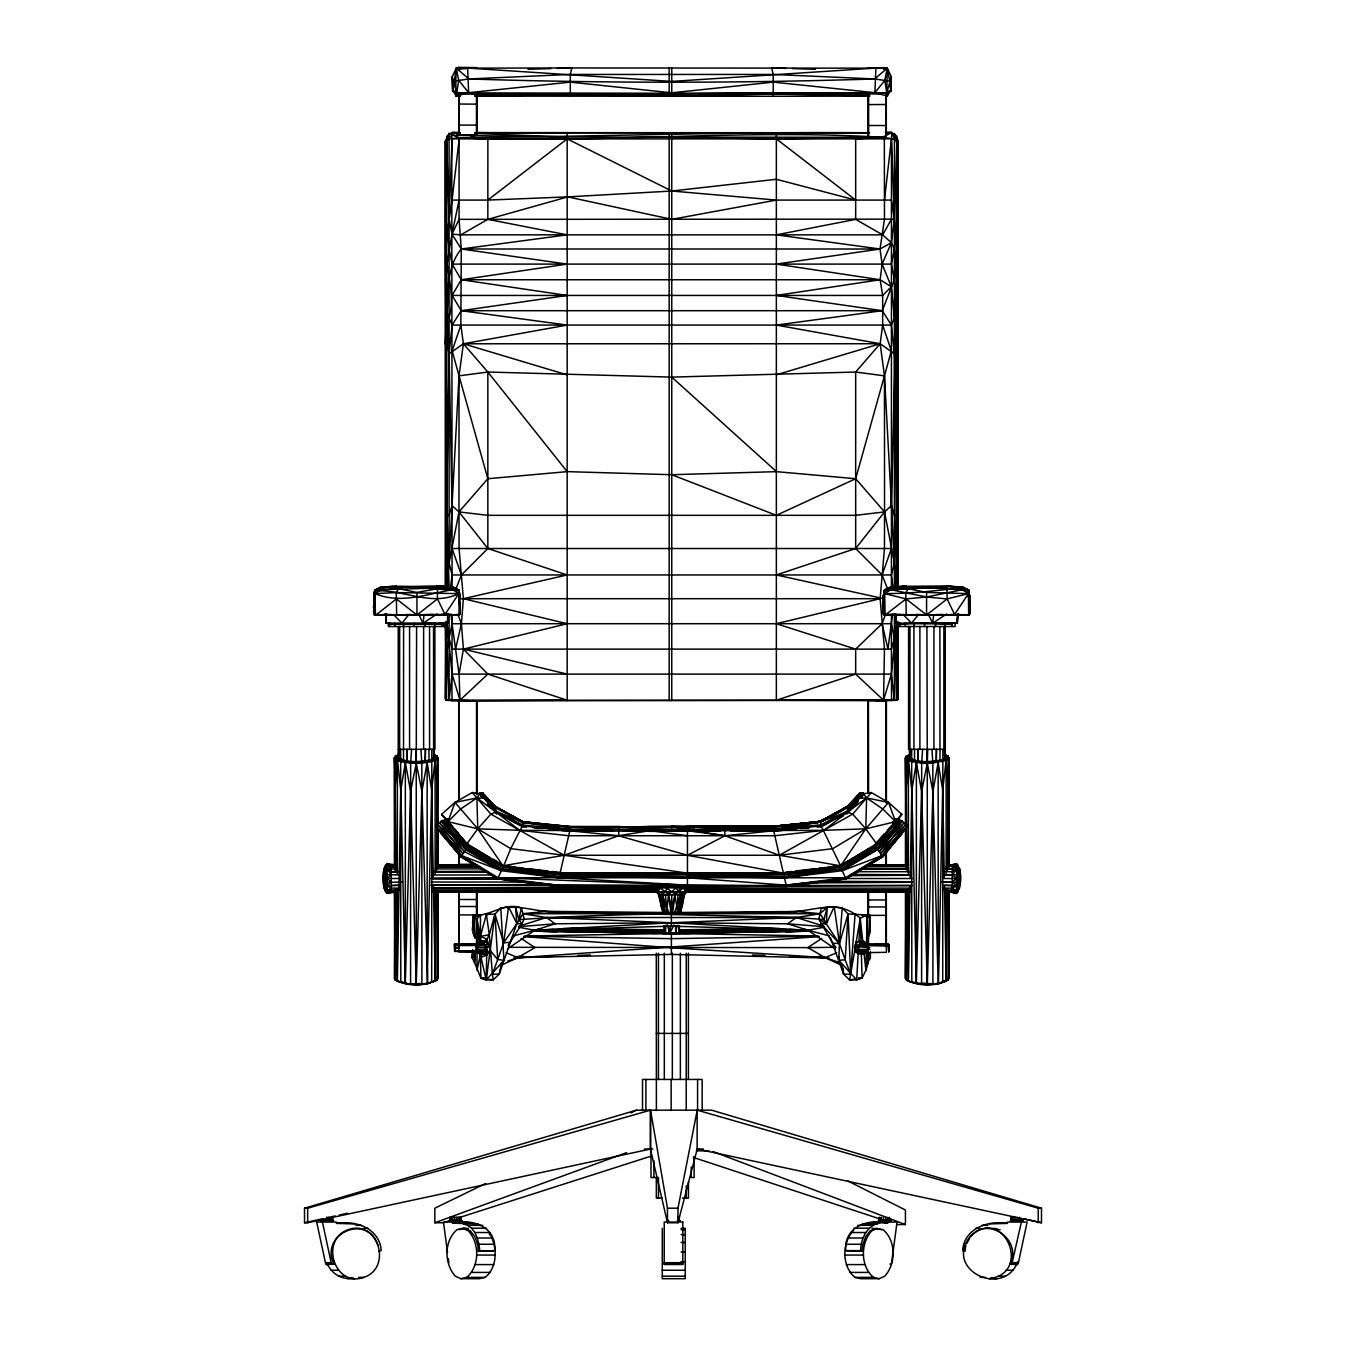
<?xml version="1.0" encoding="UTF-8"?>
<svg xmlns="http://www.w3.org/2000/svg" width="1346" height="1346" viewBox="0 0 1346 1346"><rect width="100%" height="100%" fill="white"/><g stroke="black" fill="none" stroke-linecap="round" stroke-linejoin="round"><path stroke-width="1.5" d="M438.073 892.213L437.366 979.821C424.781 986.366 407.687 986.82 395.135 979.821L394.412 892.213M394.412 866.992L394.462 757.731L397.39 754.921M437.753 890.8L438.123 978.357C426.648 987.308 407.888 985.575 395.135 979.821L395.152 889.874M395.152 871.047L395.371 758.959L394.462 757.731L398.248 756.923L398.87 749.335L398.87 758.067C410.665 764.511 424.663 760.473 437.13 758.959L438.022 757.731L435.111 754.921M397.339 888.73L397.306 981.184C409.504 985.407 423.569 985.121 435.667 980.965L437.366 976.893L438.123 978.357M397.339 874.025L397.39 760.557L395.371 758.959L398.248 756.923L398.248 626.513M400.788 982.361L400.654 749.335M398.887 755.072L395.371 756.065L398.87 758.067L395.371 758.959L400.654 759.245L397.39 760.557L400.822 789.917L405.314 983.253L407.973 984.313L410.58 983.825L410.648 762.913L411.59 749.335M420.911 749.335L421.836 762.913L421.904 983.825L410.58 983.825M433.294 878.198L431.662 789.917L427.136 762.627L425.252 760.961L425.252 749.335M431.83 749.335L431.696 982.361M458.835 593.586L459.104 590.12L460.181 613.759L458.969 615.072L446.973 614.55L458.969 615.072L460.181 613.826L459.104 590.12L453.013 587.613L437.366 585.964L437.467 598.92L444.971 614.449L459.036 615.072L459.104 590.12L453.013 586.991L437.366 585.964L380.884 586.991L374.794 590.12L373.818 595.992L373.717 613.759L374.911 615.072L459.036 615.072L455.772 614.533M897.126 656.983L898.034 622.357L898.051 699.062L897.092 700.273L451.97 700.576L446.418 700.273L445.476 699.062L445.476 622.357L446.182 644.414M460.315 132.598L449.076 133.506L445.459 141.195L445.476 587.293M459.911 132.615L451.936 132.598L451.785 135.29L446.569 140.573L449.11 219.162L451.987 234.154L460.82 234.843L487.841 219.348L487.875 138.89L459.07 137.729L449.076 133.506L445.459 141.195L445.576 587.075M449.11 588.135L447.057 515.636L445.459 262.016L445.459 141.195L446.569 140.573L447.057 587.529M447.057 135.879L447.007 140.034M449.076 133.506L449.11 562.948L446.468 586.57M897.849 698.658L897.546 621.566L897.092 700.273L451.97 700.576L449.11 699.903L449.11 615.324M452.088 586.839L451.785 135.29L567.103 137.056L882.454 137.292L894.451 139.092L898.051 141.195L898.034 587.293M445.661 698.658L445.963 621.532L445.661 698.658L446.418 700.273L459.979 700.24L459.07 674.11L455.571 649.125L461.409 623.72L463.377 598.701L459.07 548.512L458.969 511.917L459.02 375.837L463.394 343.785L460.854 325.076L461.274 248.993L459.07 219.348L459.07 137.729L449.059 139.092L445.459 141.195M474.65 950.545L474.633 962.861L480.943 978.222L486.243 979.938L493.242 979.838L499.198 974.134L516.864 923.625L522.938 913.715L521.39 907.911C504.212 901.753 490.213 916.912 473.287 915.078L472.496 930.338L473.287 915.078L481.666 914.876M474.65 938.246L474.667 917.736L473.287 915.078L480.943 914.893L479.984 916.424M897.647 587.933L898.051 141.195L896.47 135.879L891.792 132.581L882.454 137.292C741.377 128.795 600.266 143.753 459.07 137.729C595.672 136.602 732.14 131.672 868.793 132.783L474.987 132.699L567.171 132.699L567.171 700.593M518.782 927.259L534.816 930.288L671.402 926.149L671.402 912.554L539.174 911.292M809.165 930.927L671.402 932.896L671.402 954.415L829.186 958.066M671.755 912.975L671.755 894.905L678.401 891.742L910.249 891.658L685.451 891.876M671.755 831.441L671.704 826.427L570.334 827.319L522.887 822.507L496.085 811.453L487.959 803.798M671.755 700.593L671.755 132.699M671.755 67.939L671.755 96.323L773.227 94.035L878.063 93.614L886.745 93.009L890.867 91.309L891.321 76.722L887.25 68.175L571.831 67.956L456.277 68.175L452.206 76.722L452.643 91.309L456.765 93.009L465.447 93.614L886.745 93.009L889.571 90.704M675.642 925.594L675.625 933.653L676.769 925.358M679.898 912.874L680.655 894.905L681.9 892.533L685.131 891.742L686.881 889.168M475.357 132.699L776.356 132.699L776.356 700.593M896.47 587.529L896.47 263.564L894.417 248.808L891.372 242.717L882.64 234.86L855.669 219.348L855.669 138.89L882.454 137.292L884.322 138.874L891.456 138.739L891.792 132.581L885.5 132.598M875.893 944.202L888.31 943.849L888.764 951.74L888.31 943.849L859.371 943.866M897.95 587.075L894.417 353.729L891.422 325.076L894.417 317.942L891.389 286.782L882.101 264.102L880.015 249.01L884.457 219.348L884.457 200.083L891.456 138.739L891.422 586.839M891.422 615.374L891.422 674.11L894.417 699.903L894.417 615.324M894.417 588.135L894.451 133.506L898.051 141.195L897.109 418.976M897.647 588.404L897.143 320.836M949.115 892.213L948.392 979.821C935.907 986.786 918.662 986.534 906.161 979.821L905.437 892.213M905.454 866.992L905.454 829.17M905.471 824.98L905.488 757.731L908.415 754.921M906.178 891.136L906.161 979.821C918.914 986.012 935.621 986.012 948.392 979.821L948.358 891.136M906.195 868.961L905.488 757.731L909.273 756.923L909.896 755.644L909.963 626.513M908.365 888.73L908.331 981.184C920.311 985.272 934.259 985.407 946.221 981.184L947.214 889.504M908.365 874.025L908.415 760.557L905.488 757.731L906.043 825.165M909.273 749.335L909.896 758.067C921.69 764.511 935.689 760.473 948.156 758.959L949.048 757.731L946.137 754.921M911.814 982.361L911.679 749.335M914.54 749.335L914.54 760.17L911.982 761.466L908.415 760.557L906.211 787.393L906.396 756.065L909.913 755.072M921.606 983.825L921.673 762.913L922.616 749.335M931.937 749.335L932.862 762.913L932.929 983.825M944.32 878.198L942.688 789.917L938.162 762.627L936.278 760.961L936.278 749.335M942.856 749.335L942.722 982.361M944.64 749.335L944.64 758.067L948.156 756.065L944.64 755.644L944.673 749.335L944.64 755.644L948.156 758.959L948.324 787.393L946.137 760.557L948.156 758.959L944.64 758.067L942.856 759.245L946.137 760.557L946.171 874.025M969.709 595.992L968.447 593.62L962.34 589.699L962.642 586.991L968.716 590.12L969.86 613.591L968.598 615.072L883.565 614.499L883.296 597.355L884.423 590.12L890.497 586.991L890.8 589.699L884.692 593.62L883.43 595.992L883.565 614.499L885.079 615.072L968.649 615.072L969.86 613.591L968.716 590.12L962.642 587.613L946.995 585.964L902.56 586.334M475.34 950.377L474.633 962.861L472.429 958.268L472.446 950.293M476.955 937.068L477.022 970.298L480.64 953.675M477.056 943.714L477.09 919.167L480.455 914.674L480.404 942.15M474.818 96.138L773.21 96.273L773.21 74.451L771.695 67.956L786.3 68.394M885.735 132.615L891.792 132.581L894.451 139.092L896.941 140.573L894.417 219.162L891.372 242.717L882.101 264.102L880.133 279.749L882.656 295.447L882.656 325.076L880.149 343.735L884.473 375.837L884.541 511.901L884.457 548.512L880.133 598.701L884.457 649.125L883.531 700.24L885.634 700.61L897.092 700.273L898.034 622.357M395.135 979.821L396.649 979.602L394.378 978.357L394.731 890.8M394.849 867.127L394.462 757.731L395.068 780.36M570.3 96.273L570.3 74.451L571.831 67.956L557.227 68.394M870.105 931.55L869.583 915.078L862.231 914.859M895.948 615.088L895.914 623.148L900.659 623.921L957.225 623.148L957.999 613.625L957.225 623.148L957.275 619.177M906.161 976.893L905.404 978.357L905.774 890.8M905.875 865.781L906.026 828.244M906.043 824.072L906.497 780.529M905.404 978.357L905.757 892.314M905.875 867.127L906.026 829.355M447.781 615.189L447.73 623.114L432.1 623.989M451.97 700.576L452.088 615.374M888.764 951.74L888.797 945.515L859.488 944.303M898.034 344.458L894.417 279.648L896.47 263.564L896.941 140.573L898.051 141.195M892.92 586.806L891.422 574.961L894.417 562.948L896.47 515.636L898.051 262.016L896.941 140.573M386.352 615.156L386.285 623.148L391.03 623.921L442.329 623.955L447.73 623.114L448.369 613.641L447.612 623.013L386.285 623.148L385.528 613.625L386.285 623.148L389.768 623.619L386.117 622.962L386.117 615.038M446.233 286.244L446.569 140.573M445.476 699.062L445.863 622.979M663.948 925.611L663.898 933.687L664.268 929.649M436.188 889.504L435.179 981.184L437.366 979.821L437.332 891.136M436.39 870.744L438.022 757.731L434.236 756.923L431.83 759.245L435.111 760.557L437.13 758.959L434.236 756.923L434.236 749.335M947.416 870.744L949.048 757.731L945.279 756.923L945.262 626.513M446.199 204.609L446.182 239.706M448.083 586.789L445.863 548.848L449.11 353.746L447.057 312.642L445.863 241.035L452.088 200.083L459.188 138.874L884.322 138.874L884.457 200.083M446.418 700.273L447.057 623.198L452.088 674.11L449.11 699.903L446.418 700.273L445.476 622.357M671.755 137.376L776.356 138.874L855.669 200.083L776.356 179.287L671.755 191.031L567.827 196.886L487.841 219.348L567.171 234.86L461.274 248.993C443.389 270.933 449.833 300.747 445.863 326.859L445.677 586.553M500.746 908.012L503.959 960.253L486.243 979.938L486.983 939.188L489.305 934.747L494.975 914.102L500.746 908.012C521.205 904.192 541.445 913.816 562.14 911.915M897.059 586.57L894.417 562.948L891.489 505.558L897.647 241.018L891.422 200.083L776.356 200.083L671.755 191.031L567.171 138.874L487.841 200.083L452.088 200.083M897.849 586.553L897.647 326.859L896.47 344.038L894.417 353.729L880.149 343.735L776.356 325.076L882.253 310.707L894.417 279.648L891.422 264.102L894.417 248.808L896.47 227.71M458.061 134.011L456.9 135.206L458.835 133.843M472.816 952.547L472.429 958.268L472.597 950.04M472.917 933.586L473.287 915.078M910.081 886.61L908.331 981.184L907.322 889.504M910.233 878.198L911.848 789.917L908.415 760.557L911.679 759.245L906.396 758.959L909.273 756.923L906.396 756.065L909.896 755.644L909.879 749.335L909.896 758.067L906.396 758.959M460.181 613.793L458.835 593.62L452.727 589.699C426.951 589.985 399.661 581.96 374.794 590.12L373.717 613.759L374.911 615.072L386.857 614.634M687.453 873.15L564.193 855.265L519.623 830.314L495.934 812.092L479.984 793.719L472.244 792.542L454.982 802.418L441.639 814.313L447.966 821.666L477.746 828.833L510.74 848.653L564.193 855.265L779.317 855.265L823.887 830.314L847.576 812.092L863.526 793.719L871.266 792.542L888.528 802.418L901.87 814.313L895.544 821.666L865.781 828.833L823.887 830.314L569.678 831.306L570.351 826.629L522.77 821.716L495.16 806.523L480.135 793.299L482.524 792.962L495.16 806.49L521.154 821.514M446.199 322.905L445.476 344.458L445.863 326.859L447.057 344.038L449.11 353.746L452.02 505.574L449.11 562.948L452.088 574.961L450.59 586.806M451.465 826.023L447.966 821.666L460.669 809.013L476.905 797.942L479.984 793.719L481.515 796.967L480.135 793.299L482.474 793.046L495.16 806.506L522.82 821.733L570.267 826.696L618.857 826.494L618.874 830.617L618.571 835.748L564.193 855.265L502.916 865.798L468.93 846.298L445.644 819.26M947.988 864.923L952.278 865.394L952.278 891.641L945.885 892.112M397.474 891.675C394.513 888.579 385.006 897.126 387.48 890.631L391.232 888.124L391.299 864.923L395.488 864.923L387.042 863.594C381.002 871.249 381.641 885.55 387.042 893.441L395.488 892.112L391.299 892.112L391.232 888.124L385.36 885.096L383.98 881.142L387.042 874.648L387.042 863.594L391.164 865.36L395.371 865.36M396.094 870.744L395.186 787.393L397.39 760.557C409.588 764.192 422.896 764.192 435.111 760.557L437.299 787.393L438.022 757.731L438.056 824.98M483.988 943.866L454.612 943.866L454.679 951.336L479.815 951.538M679.444 925.594L679.242 933.636L678.317 925.358M866.336 951.874L865.899 970.281L862.113 978.121L856.662 979.905L849.562 979.854L843.606 974.151L830.465 937.758M866.521 943.681L867.194 915.044L848.064 913.934L842.243 908.028C821.75 904.226 801.392 913.816 780.68 911.915M948.324 787.393L949.048 757.731L949.098 866.992M526.437 827.167L522.298 826.932L522.904 821.683L495.16 806.49L482.524 792.979L480.185 793.231L482.524 792.962L480.135 793.316L483.197 798.077M486.091 944.707L454.612 943.866L454.679 951.336L484.005 951.016M665.732 925.341L665.513 933.602L664.487 925.577M403.598 623.299L403.514 760.154L400.957 761.466L407.232 760.961L410.648 762.913L416.251 761.584L421.836 762.913L425.252 760.961L425.588 749.335M896.285 142.154L896.47 135.879M945.195 980.46L938.465 983.842L942.688 789.917L946.137 760.557L932.862 762.913L927.276 761.584L921.673 762.913L918.275 760.961L911.982 761.466C919.772 762.862 929.11 765.319 936.278 760.961L936.614 749.335M666.455 912.908L668.508 894.905L668.053 892.533L665.126 891.742L433.193 891.675M863.863 951.538L865.899 970.281L868.153 962.912L868.17 945.666L886.408 945.969M868.961 935.874L869.583 915.078L861.877 914.893L862.836 916.441M870.004 922.38L870.172 916.845L861.877 914.893M373.818 595.992L373.936 614.499L375.45 615.072L444.971 614.449L458.835 593.62L396.178 592.577L375.063 593.62L373.818 595.992L374.794 590.12L375.45 615.072L391.148 614.449M897.092 292.301L898.051 262.016L896.47 261.763M449.11 219.162L452.071 138.739L459.188 138.874M927.714 749.335L927.276 761.584L926.923 626.513M950.697 614.415L968.598 615.072L969.827 613.692L969.911 598.162L968.716 590.12L968.447 593.62L954.6 614.449L947.096 598.92L946.995 585.964L962.642 587.142L968.716 590.255L969.894 604.775M459.945 69.386L456.277 68.175L455.789 80.575L456.126 96.104L460.282 96.121L456.126 96.104L453.434 91.175M897.092 245.679L897.109 187.902M894.417 699.903L896.47 623.198L891.422 674.11L891.557 700.576M447.057 623.198L445.863 647.746L447.057 648.402L449.11 699.903M570.334 827.319L522.82 821.733L495.143 806.49L496.506 814.078L495.934 812.092L476.905 797.942L454.982 802.418L447.966 821.666L468.93 846.298L503.354 866.588L560.054 873.352L783.473 873.352L840.173 866.588L874.597 846.298L897.883 819.26L892.432 822.305M952.228 866.74L952.278 865.394L956.468 863.594C962.474 871.333 961.902 885.517 956.468 893.441L952.194 892.112M896.47 263.564L897.647 241.018M447.057 515.636L449.11 515.417L452.02 505.574L459.02 375.837L452.172 350.768L460.854 325.076M472.429 958.268L472.883 950.158M473.657 935.975L474.667 917.736L480.455 914.674M476.047 937.893L477.09 919.167L474.667 917.736M858.21 953.17L856.662 979.905L838.878 960.321L838.844 956.703M858.933 940.837L860.245 918.208C851.429 910.115 839.214 905.757 827.235 907.355L819.966 913.715L796.411 917.518L671.402 922.767L534.816 930.288L513.65 935.823M959.917 869.264L959.53 888.293L958.167 889.925L952.278 891.641L945.986 891.641C950.528 889.184 955.223 895.763 958.167 891.675L958.167 865.36L956.468 864.098L948.089 865.394L956.468 865.596L959.917 869.264C961.717 895.191 954.65 872.511 956.468 863.594L952.194 864.923M445.863 549.118L446.216 543.262M834.217 906.699L821.363 907.944L818.772 919.116L832.686 943.193L839.399 943.546L826.326 923.962L834.217 906.699L839.399 943.546L845.17 959.765L838.878 960.321L839.399 943.546L848.064 913.934L845.17 959.765L850.638 974.268L849.562 979.854L854.946 979.097M373.717 613.759L374.911 595.605M897.126 335.003L897.647 327.078M883.599 609.721L883.346 613.759L884.423 590.12L890.497 587.613L906.144 585.964L908.399 588.74L926.57 592.442L968.447 593.62L969.86 613.591L968.598 615.072L958.604 614.634M461.055 93.379L457.068 93.311L458.818 95.398L456.9 95.802L457.068 93.311L468.946 93.379M872.023 1228.326L883.077 1229.655C896.217 1240.844 896.116 1263.759 884.759 1276.193L879.174 1278.7L860.599 1278.7L854.878 1277.371C841.738 1266.182 841.839 1243.267 853.196 1230.833M888.663 1222.05L887.418 1223.211C867.463 1218.197 843.976 1227.014 845.692 1250.619L862.18 1251.343L862.668 1245.302L865.579 1236.789L870.189 1230.833L875.792 1228.326L881.512 1229.655M879.174 1278.7L873.436 1277.371C860.296 1266.182 860.397 1243.267 871.754 1230.833L877.356 1228.326M842.243 908.028L839.399 943.546L820.808 923.743L826.326 923.962L827.235 907.355L823.92 919.655L826.326 923.962L818.772 919.116L796.411 917.518L545.332 911.511L522.938 913.715L524.048 919.116L521.945 923.844L508.132 945.296M895.443 586.789L897.647 549.118L897.059 539.393M945.986 891.658L956.468 892.936L956.468 874.648L959.53 871.367L956.468 864.098M677.055 912.908L678.048 894.905L675.473 892.533L671.755 891.708L658.396 891.742L656.646 889.168M522.298 826.932L522.399 825.889L495.934 812.092L490.853 814.128L477.746 828.833L466.978 843.74L468.93 846.298L476.434 849.427M470.848 136.855L476.669 135.155L476.854 133.473L474.953 133.843M459.945 96.104L456.126 96.104L468.644 92.689L570.3 82.123L671.755 92.824L773.21 82.123L874.883 92.689L887.401 96.104L886.745 93.009L891.321 76.722L890.867 91.309L889.723 81.214L874.715 78.96C739.476 83.284 604.034 83.284 468.795 78.96L456.277 68.175L452.643 91.309L452.206 76.722L456.765 93.009L773.227 94.035L868.708 95.768M375.046 593.586L373.666 597.355L374.811 590.978C402.589 588.774 431.191 607.096 458.835 593.62L460.265 597.574L459.087 590.978L453.013 587.613L381.17 589.699L375.063 593.62L373.448 607.231L375.45 615.072L387.362 614.432M424.04 615.055L423.081 623.215L442.329 623.955L391.03 623.921M883.43 595.992L884.423 590.978C912.184 587.361 940.972 587.159 968.716 590.978L969.911 598.162L968.716 590.978L962.642 587.613L946.76 586.654L890.497 587.613L884.423 590.978L883.296 597.355L884.423 590.12L883.077 607.231L885.079 615.072L896.974 614.432M933.653 615.055L932.711 623.215L895.914 623.148L895.14 613.625L895.914 623.148L899.397 623.619L895.746 622.962L895.729 615.105M892.566 614.062L887.956 649.125L882.101 623.703L885.685 614.096M480.101 953.523L486.243 979.938L494.975 914.102L486.377 914.338L480.387 936.362L480.926 942.032M862.18 1251.343L860.733 1250.619C860.531 1235.914 870.744 1219.863 887.418 1223.211M965.789 1245.302L965.015 1251.343L962.659 1250.619C963.854 1229.134 987.106 1220.351 1005.832 1223.211L1007.834 1222.05L1027.149 1222.05L1018.4 1262.683L1017.475 1264.517L1009.904 1264.012C1022.876 1240.541 987.863 1214.9 970.5 1236.789M459.07 200.083L451.987 234.154L461.274 248.993L567.171 264.102L461.274 279.749L452.088 295.447L461.257 310.707L567.171 325.076L463.394 343.785L449.11 353.746L452.088 325.076L449.11 317.942C456.159 292.25 444.298 267.046 445.863 241.035M512.658 936.53L510.184 942.335L503.673 942.772L508.586 906.699L515.602 907.372L518.883 919.638L521.945 923.844L516.864 923.625L503.673 942.772L492.384 974.268L493.242 979.838L489.153 979.299M447.057 263.564L451.987 234.154L459.07 219.348L894.417 219.162L891.456 138.739M672.579 912.622L675.473 892.533M375.063 593.62C400.519 604.455 427.069 593.956 452.727 589.699L453.013 586.991M670.88 925.392L669.719 933.619L667.33 924.584M678.081 912.538L680.655 894.905L674.329 912.975M456.277 68.175L458.683 80.356L456.765 93.009L453.955 90.704M680.588 912.874L683.919 894.905L686.998 891.742L683.6 892.263M460.938 1278.7L466.675 1277.371C479.815 1266.182 479.714 1243.267 468.358 1230.833L462.755 1228.326L457.034 1229.655C443.894 1240.844 443.995 1263.759 455.352 1276.193L460.938 1278.7L479.496 1278.7L485.233 1277.371C496.438 1268.268 497.263 1251.107 492.098 1238.505M385.36 889.925L391.164 891.675L387.042 892.936L383.98 888.293L383.745 868.574L387.042 865.596L395.505 866.723L391.299 866.74L391.164 865.36L387.042 864.098L385.36 867.11L383.98 881.142M479.916 951.521L454.948 951.286L454.612 943.866L454.679 951.336L461.19 950.882M458.7 945.531L477.056 945.531M678.939 912.908L682.658 894.905L681.9 892.533L671.755 891.708L668.053 892.533L665.462 894.905L666.623 907.423L669.198 912.975M373.734 596.766L374.794 590.255L380.884 587.142L392.948 586.334M458.7 914.927L477.056 914.927M883.346 596.766L884.423 590.255L885.819 589.548M868.069 915.364L886.408 915.364M458.7 906.514L477.056 906.514M868.069 906.952L886.408 906.952M459.07 674.11L463.411 649.125L461.409 623.72L457.825 614.096M458.7 899.498L477.056 899.498M868.069 899.936L886.408 899.936M458.936 948.139L454.763 947.82L454.612 943.866M682.035 907.423L684.357 894.905L685.602 892.533L688.277 891.742M894.417 562.948L884.541 511.901L855.669 478.722L776.474 471.655L671.755 474.717L567.188 471.638L487.841 478.722L458.969 511.917L449.11 562.948M667.481 1222.757L667.481 1208.203L650.539 1110.164L650.539 1149.03L307.662 1222.757L304.516 1222.757L304.516 1208.203L307.662 1208.203L650.455 1110.164L650.455 1149.03L667.481 1222.757L677.98 1222.757L677.98 1208.203L697.228 1110.164L1038.237 1208.203L1041.484 1208.203L1041.484 1222.757L697.127 1149.03L697.127 1110.164M453.787 81.214L468.795 78.96L570.3 74.451L773.21 74.451L874.715 78.96L887.25 68.175L886.745 93.009L884.827 80.356L887.25 68.175L883.582 69.386M447.057 648.402L452.088 623.703L450.944 614.062M680.336 912.47L683.919 894.905L680.655 907.423M501.604 962.693L499.198 974.134L492.384 974.268L489.305 934.747L486.377 914.338L489.877 913.816M521.39 907.911L518.883 919.638C611.555 913.076 704.631 913.867 797.488 911.511L803.646 911.292M1011.738 1264.517L1021.395 1222.05M895.376 818.839L902.157 821.127L907.742 825.922L882.976 856.561L845.995 878.938L786.451 886.391L557.345 885.163L557.059 886.391L497.515 878.938L460.534 856.561L441.505 833.982L435.784 825.922L441.37 821.127L448.134 818.839M478.873 952.43L480.808 954.163L484.863 953.927L488.245 951.858L484.022 950.848L477.292 952.968L480.808 954.163L484.022 950.848L487.488 942.133L480.286 940.871L477.342 943.193L483.904 942.839L480.286 940.871L487.488 942.133L477.342 943.193M868.069 68.074L886.408 68.074M892.062 826.023L895.544 821.666L882.841 809.013L866.622 797.942L863.526 793.719L861.995 796.95L863.341 793.248L860.515 792.777L848.115 806.372L846.987 814.027L858.243 801.223L851.984 808.34M677.98 1222.757L697.228 1149.03L703.335 1149.03M455.571 649.125L452.088 623.703L891.422 623.703L894.417 638.273L891.422 649.125L452.088 649.125L449.11 638.29M855.047 950.192L854.559 946.877L856.022 942.133L863.223 940.871L866.168 943.193L861.255 942.923M437.366 585.964L453.013 587.142M946.995 585.964L950.579 586.334M663.628 912.874L660.852 894.905L661.626 892.533L665.462 894.905M397.474 868.893L387.48 869.196L383.98 875.893L387.042 882.387L385.36 885.096L387.48 890.631L399.728 890.295L391.333 890.295M959.53 881.142L956.047 890.631L943.815 890.261L952.228 890.295M887.838 589.565L882.118 574.961L891.422 548.512L452.088 548.512L461.409 574.961L455.671 589.565M894.417 317.942L896.47 312.642M664.201 886.476L671.755 891.708L676.045 887.872L678.401 891.742L680.05 887.872L677.139 886.021M943.95 888.141L952.345 888.141L958.167 885.096L956.468 882.387L959.53 875.893L956.047 869.196L945.986 868.877L952.278 868.91L956.468 865.596L945.885 866.74M1021.227 1219.678L1021.799 1220.721M862.702 954.163L855.282 951.858L860.969 942.486L863.223 940.871L856.022 942.133L859.505 950.848L862.702 954.163L866.235 952.968L859.505 950.848L855.282 951.858L858.664 953.927L862.702 954.163L864.637 952.43M497.515 878.938L503.808 865.815M865.562 965.873L870.324 958.201L870.307 951.992L870.324 958.201M775.111 872.847L783.473 873.352L840.594 865.798L874.597 846.298L876.347 842.512M460.164 1219.678L460.786 1220.721M673.942 925.005L669.719 933.619L668.491 925.577M889.723 1219.678L890.379 1220.721M394.378 978.357L395.135 976.893M477.022 951.891L458.734 951.891L458.919 891.018M326.54 1220.721L326.607 1217.322L330.796 1217.322L331.301 1220.721M887.401 96.104L890.985 89.543L890.295 85.673M840.173 866.588L865.781 828.833L888.528 802.418L866.622 797.942L859.539 798.313M456.9 95.802L458.835 93.53L457.068 93.311M966.731 1243.603L969.557 1238.505M989.36 1278.7C1033.56 1272.693 1002.568 1203.963 969.911 1236.789C943.883 1270.439 1004.116 1298.352 1017.66 1261.724M458.7 864.351L474.6 864.199M956.468 892.936L958.167 889.925M891.422 219.348L882.64 234.86L460.82 234.843M1022.321 1219.678L1021.833 1220.519L1023.044 1220.721M890.497 1219.678L889.992 1220.519L891.271 1220.721L878.366 1220.721L879.628 1220.519L879.123 1219.678L890.497 1219.678L889.925 1220.519L891.17 1220.721M461.19 1219.678L460.702 1220.519L461.964 1220.721L449.059 1220.721L450.321 1220.519L449.816 1217.322L461.19 1217.322L461.19 1219.678L449.816 1219.678L450.405 1220.519L449.16 1220.721M332.799 1219.678L332.294 1220.519L333.572 1220.721L320.55 1220.721L321.829 1220.519L321.324 1219.678L332.799 1219.678L332.799 1217.322L331.436 1217.322M662.939 912.874L657.908 892.533L660.045 887.872L665.126 891.742L667.465 887.872M677.694 1217.322L679.394 1217.322L678.872 1220.519L680.167 1220.721L677.341 1220.519L678.249 1220.721M475.727 67.771L457.068 69.285L458.448 67.35L477.056 67.637M447.057 227.76L449.11 248.808L452.088 264.102L461.274 279.749L567.171 295.447L461.257 310.707L452.088 325.076L891.422 325.076L882.253 310.707L776.356 295.447L880.133 279.749L891.389 286.782L882.656 295.447L452.088 295.447M860.279 798.027L863.341 793.248L860.296 792.693L847.66 806.119L820.151 822.154L827.403 818.2M958.167 867.11L952.295 875.001L943.883 875.051M902.157 821.127L877.743 849.461L841.553 869.331L783.692 874.362L687.47 876.33L784.482 877.794L841.553 869.331L875.253 847.088L902.157 821.127L879.241 851.496L882.236 855.551L845.86 878.652L786.451 886.391L557.059 886.391L497.65 878.652L460.534 856.561L435.784 825.922L462.772 853.515L439.503 822.726L465.766 849.461L501.284 870.711L559.027 877.794L687.453 885.163L786.384 886.089L845.86 878.652L882.976 856.561L907.742 825.922L880.738 853.515L904.024 822.726L877.743 849.461L842.226 870.711L784.482 877.794L498.054 877.76L461.291 855.551L441.505 833.982M484.695 942.587L486.983 939.188L480.387 936.362L477.09 919.167L479.226 943.428M946.76 586.654L908.399 588.74L905.808 592.577L906.228 614.449M860.346 798.212L863.526 793.719M457.068 69.285L458.448 67.35M473.321 847.98L469.737 845.877L460.534 856.561L442.161 833.342L447.461 828.211L452.576 825.956M889.723 827.571L875.253 847.088L840.627 867.531L783.692 874.362L559.818 874.362L501.957 869.331L465.766 849.461L441.37 821.127L468.257 847.088L501.957 869.331L559.027 877.794L569.88 830.549L604.539 831.155M867.076 849.427L874.597 846.298L901.87 814.313L896.974 820.168M890.934 825.956L896.049 828.211L901.366 833.342L882.976 856.561L877.743 849.461L894.821 827.386L898.741 819.815L900.827 820.387L876.751 848.35L841.553 869.331L784.146 876.33L559.364 876.33L501.957 869.331L466.759 848.35L442.683 820.387M475.71 134.937L476.669 135.155L456.9 135.206L475.71 134.937L476.854 133.473M882.656 325.076L891.338 350.768L884.473 375.837L891.489 505.558L884.541 511.901L855.669 548.512L776.356 574.961L883.885 598.701M589.447 872.881L687.453 874.362L559.364 876.33L687.453 877.794L786.182 885.163L845.456 877.76L882.236 855.551L905.875 824.324L879.241 851.496M408.461 615.055L401.932 623.181L393.469 614.432M918.09 615.055L911.562 623.181L900.659 623.921M884.827 80.356L874.883 92.689L875.893 68.074L671.755 81.416L467.617 68.074L468.644 92.689L458.683 80.356M857.907 946.204L860.969 942.486L866.168 943.193M485.048 978.761L480.943 978.222L480.455 957.578L486.73 955.172L490.415 950.798L486.983 939.188L484.038 941.561M484.375 795.621L482.524 792.979L480.185 793.231L496.085 811.453L520.549 825.906M874.597 846.298L895.544 821.666L888.528 802.418M477.022 125.094L458.734 125.094M886.391 125.531L868.069 125.498M884.339 833.611L873.773 845.877L877.743 849.461M893.222 823.298L896.655 819.31M831.592 866.572L839.702 865.815L842.226 870.711L882.236 855.551L907.742 825.922M567.188 471.638L487.841 372.034L463.394 343.785L880.149 343.735L855.669 372.034L855.669 548.512L882.118 574.961M871.266 792.542L852.657 814.128L823.887 830.314L774.842 835.731L568.685 835.731L519.623 830.314L477.746 828.833L454.982 802.418M730.794 831.121C775.7 828.749 830.297 832.215 860.969 792.929L863.291 793.231L847.324 811.268L822.944 825.855L847.576 812.092L866.622 797.942L865.781 828.833L876.549 843.74L840.594 865.798L783.422 873.15L560.087 873.15L502.916 865.798L466.978 843.74L441.639 814.313L446.552 820.168M482.474 793.046L495.412 807.768L522.887 822.473L570.368 826.612L724.451 827.033L773.025 826.427L820.337 821.481L847.66 806.119L860.515 792.777L863.19 793.181L860.733 792.861L848.266 806.473L820.135 821.346L772.823 826.36L779.065 826.41M882.236 855.551L902.022 833.982M820.135 821.346L848.115 806.372L863.341 793.248L860.969 792.929L848.333 806.506L860.918 792.945L863.19 793.181M847.896 806.237L860.515 792.777M532.663 827.504L569.981 829.557L649.697 826.444L773.025 826.427L818.536 821.868L773.109 826.68L820.606 821.666L846.6 807.449L820.589 821.75L848.232 806.321L860.733 792.861M772.941 826.478L820.337 821.481L848.232 806.321L860.986 792.962L863.341 793.231L860.918 792.945L848.317 806.439L820.589 821.75M461.409 574.961L487.841 548.512L487.841 372.034L671.755 377.116L855.669 372.034L884.473 375.837L855.669 478.722L776.356 515.333L671.755 474.717M468.391 700.458L457.892 700.61L567.171 700.24L487.841 674.11L459.979 700.24L452.088 674.11L891.422 674.11L883.531 700.24L855.669 674.11L855.669 649.125L882.101 623.703M872.376 1223.211L873.621 1222.05L897.042 1222.05L891.624 1262.683L891.069 1264.517L889.942 1264.012M454.494 1220.721L454.612 1217.322M858.243 801.223L847.324 811.268L820.858 824.812L773.496 829.388L569.981 829.557L522.568 825.014L496.085 811.453L486.276 798.144L484.089 797.875M407.232 749.335L407.232 760.961L405.348 762.627L400.822 789.917L397.306 981.184L396.296 889.504M918.275 749.335L918.275 760.961L916.39 762.627L911.848 789.917L916.34 983.253L938.465 983.842M482.558 952.043L484.022 950.848M682.658 894.905L685.602 892.533L683.465 887.872L679.579 886.492M892.499 824.728L898.741 819.815L875.253 847.088L839.702 865.815L833.477 866.757M406.946 614.415L416.94 615.004L437.467 598.92M916.576 614.415L926.57 615.004L947.096 598.92L968.447 593.62L968.649 615.072L958.184 614.516M962.642 587.613C936.665 590.709 910.939 593.62 884.692 593.62L885.079 615.072L906.043 598.92L926.57 597.001L962.34 589.699M678.401 891.742L683.465 887.872M387.042 864.098L385.36 865.36L385.36 891.675L387.042 892.936M824.055 926.25L796.411 917.518L787.646 923.793L671.402 922.767L555.158 923.793L518.799 926.721M507.425 948.93L534.816 930.288L555.158 923.793L546.409 917.518L522.938 913.715L819.966 913.715L823.92 919.655L818.772 919.116M437.046 613.961L423.081 623.215L418.589 614.163M946.675 613.961L932.711 623.215L928.218 614.163M821.699 938.465L807.852 947.618L508.721 947.315M956.047 869.196L952.228 871.72L945.918 871.72M883.296 1220.721L883.464 1217.322M570.368 826.612L693.728 827.134L724.636 829.473L724.956 835.748L687.47 855.265L618.571 835.748L522.399 825.889L510.74 848.653L503.354 866.588M678.048 894.905L681.9 892.533M363.908 1277.371C392.83 1267.562 377.839 1219.089 348.294 1229.655C319.355 1239.464 334.346 1287.937 363.908 1277.371L358.591 1277.371M882.791 856.308L845.86 878.652L786.182 885.163M871.972 846.937L839.702 865.815L831.643 866.757M500.83 965.452L517.705 957.595L534.951 947.618L521.121 938.465M897.092 700.273L896.47 648.402L897.647 647.746L897.647 622.979M891.372 242.717L880.015 249.01L776.356 264.102L880.133 279.749L461.274 279.749M374.794 590.978L380.884 587.613L396.515 585.964L398.786 588.74L416.94 592.442L437.366 588.757M885.937 590.137L890.497 587.613L908.399 588.74M848.333 806.506L820.337 821.481L773.025 826.427L671.688 826.41L687.453 829.54L673.723 831.205M948.779 890.8L949.149 978.357L946.861 979.602L948.392 979.821M848.115 806.372L820.337 821.481L821.195 826.881L817.056 827.1M831.037 816.231L834.655 814.246M838.289 812.277L841.923 810.292M884.423 590.255L890.497 587.142L906.144 585.964M458.986 1229.655L464.723 1228.326L470.326 1230.833L474.919 1236.789L477.847 1245.302L478.318 1251.343L494.806 1250.619C496.523 1227.014 473.035 1218.197 453.097 1223.211L451.852 1222.05M494.806 1250.619L478.318 1251.343M839.618 817.712L843.303 815.878M485.704 1183.471L434.825 1208.203L434.825 1222.757L443.12 1222.757L451.129 1220.199M630.786 1112.906L636.439 1110.164L711.613 1110.164L1041.484 1208.203M1014.817 1220.721L1015.069 1217.322L1011.098 1217.322L1011.603 1220.519L1010.324 1220.721L1023.347 1220.721L1022.068 1220.519L1022.573 1219.678L1011.098 1219.678M419.548 983.219L416.251 984.683L416.251 749.335M507.509 908.163L511.043 906.632M789.799 956.333L825.098 957.595L836.707 952.766M434.825 1222.757L626.647 1152.613M476.871 93.429L470.982 93.53M618.874 826.494L667.767 831.105M507.98 960.926L523.695 956.232M855.669 674.11L776.356 700.24L885.634 700.61L875.119 700.458M324.1 1220.721L324.453 1219.678M459.121 1217.625L651.296 1156.079M518.765 926.25L546.409 917.518L796.411 917.518M480.808 954.163L488.245 951.858L482.558 942.486L485.603 946.204M378.815 1251.343L381.17 1250.619C379.976 1229.134 356.724 1220.351 337.997 1223.211L335.995 1222.05L316.68 1222.05L325.429 1262.683L326.355 1264.517L333.926 1264.012C319.17 1234.131 367.172 1212.393 378.041 1245.302M690.599 830.482L693.712 829.54L720.564 831.121M776.356 374.811L880.149 343.735M434.236 756.923L437.13 756.065L437.299 787.393M538.484 929.194L534.816 930.288L553.442 929.379M304.516 1208.203L636.439 1110.164M452.105 1220.721L452.508 1217.322M326.355 1264.517L333.926 1264.012M885.348 700.61L867.783 700.559M687.47 828.867L693.661 826.343C744.86 825.687 799.743 834.268 847.324 811.268L860.969 792.929L863.341 793.248M880.974 1220.721L881.428 1217.322M487.841 674.11L463.411 649.125L567.171 623.703L463.377 598.701L459.625 598.701M472.968 916.761L480.943 914.893M1012.596 1220.721L1013.101 1217.322M304.516 1222.757L322.956 1218.668M331.15 1216.851L335.238 1215.926M339.343 1215.017L347.537 1213.2M885.079 615.072L900.777 614.449M783.473 873.352L791.398 871.653M855.669 219.348L776.356 234.86L880.015 249.01L461.274 248.993M322.098 1220.721L322.687 1219.678M824.021 927.259L808.004 930.288L671.402 926.149M776.356 200.083L671.755 219.348L567.827 196.886L487.841 200.083M450.22 1220.721L451.263 1220.519L450.843 1217.322M957.275 614.987L957.393 622.962L941.729 623.989M480.387 936.362L489.305 934.747M879.241 1220.721L880.334 1220.519L879.897 1217.322M321.24 1220.721L322.384 1220.519L321.93 1219.678M1011.014 1220.721L1012.158 1220.519L1011.704 1217.322M618.571 835.748L649.815 830.65L691.625 831.239M887.67 700.29L893.778 699.314M668.777 1220.519L667.094 1220.721L668.373 1220.519M399.695 885.264L387.042 885.971L387.48 890.631M814.044 823.096L818.116 822.473M320.853 1220.721L322.064 1220.519L321.576 1219.678M1010.627 1220.721L1011.856 1220.519M829.338 867.396L783.692 874.362L708.383 872.864M878.467 1220.721L879.712 1220.519L879.123 1217.322M515.451 956.855L519.506 956.249M327.263 1263.423C331.082 1273.451 342.422 1280.601 353.106 1277.909M480.135 793.316L482.524 792.979M858.529 978.609L862.113 978.121L861.339 953.321M484.812 947.433L488.951 946.877M487.841 372.034L459.02 375.837L487.841 478.722M443.894 623.619L447.73 623.114L443.793 623.131M679.612 831.155L693.695 830.65L724.956 835.748L779.317 855.265L832.787 848.653L865.781 828.833L852.657 814.128L847.576 812.092L821.127 825.889L724.956 835.748L687.47 830.65M884.541 511.901L855.669 515.333L487.841 515.333L458.969 511.917L452.02 505.574M395.371 756.065L398.87 755.644L398.837 749.335M785.273 872.208L791.33 871.501M795.351 871.03L813.506 868.893M819.546 868.187L825.586 867.463M513.634 958.066L818.923 936.631M386.908 614.55L374.911 615.072L387.244 614.483M460.719 856.308L497.65 878.652L557.126 886.089L687.453 886.391L687.47 826.36L773.109 826.68L818.57 821.969L773.025 826.595L773.815 831.273L736.935 831.172M785.223 825.771L793.433 824.93M797.555 824.492L803.713 823.853M811.924 823.012L818.099 822.372L809.855 823.062M859.337 797.741L857.116 797.976L847.946 807.465L820.488 822.17L773.092 826.595M374.911 615.072L379.589 614.651M775.885 831.071L782.06 830.499M790.304 829.742L796.479 829.17M804.723 828.413L808.845 828.026M376.745 614.886L373.818 614.079L373.599 610.949M886.375 614.886L884.103 614.819M480.943 978.222L484.257 977.919M772.823 826.36L805.749 823.432M675.675 831.088L693.712 829.54L693.728 827.134L687.47 826.612L773.496 829.388L808.761 827.538M387.042 882.387L401.663 882.034M956.468 874.648L943.883 875.001L952.295 875.001L956.468 878.517L952.278 882.034L941.779 882.101L956.468 882.387M796.378 828.8L773.63 830.549L786.451 886.391M800.517 828.48L808.795 827.84M462.873 93.547L675.894 96.071M382.836 587.495L394.563 586.772M475.962 95.616L488.548 94.893M622.946 831.172L649.798 829.59L649.815 831.441L663.78 831.155M391.164 865.36L387.042 865.596L391.164 868.893M563.789 928.875L580.345 928.05M785.929 932.088L808.828 931.011M896.537 614.55L883.565 614.499M1007.498 1223.396L989.579 1223.918M380.884 586.991L398.786 588.74L396.178 592.577L396.431 598.92L416.94 615.004L433.042 614.415M884.692 593.62L906.043 598.92L926.57 615.004L942.671 614.415M506.113 952.766L517.705 957.595L553.021 956.333M577.939 955.441L590.406 954.987M886.307 104.483L868.591 104.601M863.678 951.185L867.867 951.05M528.019 69.285L550.968 68.596M629.154 831.155L649.815 830.65L687.453 835.748M723.946 913.278L749.15 912.672M517.705 957.595L671.402 954.415M474.818 95.768L773.21 92.824L878.063 93.614M809.165 930.995L525.966 936.025M855.282 949.569L869.869 949.3M811.083 931.112L671.402 933.451L531.72 931.112M818.923 936.261L671.402 938.65L523.897 936.261M886.19 132.665L891.792 132.581L885.517 132.631M776.356 138.874L882.454 137.292M855.316 946.036L867.867 945.834M884.608 945.582L888.797 945.515M679.747 929.8L779.738 928.488M459.323 945.43L455.2 945.498L459.323 945.733M475.878 945.195L486.209 945.06M679.73 931.701L808.828 930.204M836.102 947.281L807.852 947.618L825.098 957.595L841.99 965.452M957.393 622.962L932.711 623.215L951.942 623.955L911.562 623.181L903.065 614.365M693.678 827.1L671.654 826.427M687.47 826.41L693.712 826.36L671.738 827.201L693.712 829.54L693.695 831.424L714.373 831.138M671.402 912.554L797.488 911.511L819.966 913.715M399.728 878.467L385.36 878.517M431.242 878.265L496.371 877.861M849.343 875.64L910.266 875.27M776.356 132.699L869.6 132.716M399.728 871.771L391.333 871.72L399.728 871.72L391.333 871.72L385.36 867.11M433.345 871.518L485.872 871.249M859.842 869.365L908.163 869.129M945.986 868.944L952.278 868.91M431.208 885.079L546.779 884.406M807.314 882.892L912.369 882.269M391.232 888.124L399.627 888.158M433.244 887.923L660.146 886.778M681.16 886.678L748.393 886.341M786.215 886.139L912.268 885.517L431.208 885.315M952.194 885.315L943.782 885.348L956.468 885.971L952.278 882.034L941.779 881.967M459.222 104.029L476.534 104.147M855.484 132.783L867.833 132.749M421.904 983.825L427.776 983.791L421.887 791.381L416.251 763.367L410.597 791.381L405.314 983.253L405.348 762.627L410.597 791.381L416.251 984.01L421.887 791.381L427.136 762.627L427.187 983.253L431.662 789.917L435.111 760.557L435.145 874.025M773.21 96.273L869.701 96.104M452.088 264.102L891.422 264.102M479.546 866.521L437.517 866.622L479.529 866.74M866.134 865.596L906.06 865.495L866.134 865.31M651.986 933.451L688.765 933.451M662.434 933.451L691.524 933.451M461.257 310.707L882.253 310.707M452.088 574.961L891.422 574.961M396.75 586.654L453.013 587.613M398.248 749.335L434.943 749.318L434.859 623.299M945.262 749.335L908.567 749.335L908.567 626.513M724.451 827.033L772.89 827.05M868.591 864.637L886.408 864.788M868.153 864.923L905.976 864.923M437.4 865.36L477.325 865.36M866.117 865.377L906.043 865.377M948.089 865.394L952.278 865.394M391.299 866.74L395.488 866.74M863.964 866.74L905.976 866.74M435.296 868.893L483.635 868.893M859.808 868.893L908.146 868.91L861.945 868.557M433.345 871.72L487.959 871.72M855.585 871.72L910.199 871.72M560.087 873.15L783.422 873.15L687.47 855.265M399.577 874.984L387.042 874.648L385.36 871.939M433.193 874.984L492.047 875.001M851.412 875.001L910.249 875.001M784.482 877.794L845.456 877.76M431.242 878.517L504.767 878.517M840.88 878.517L912.302 878.517M943.815 878.517L958.167 878.517M431.09 882.034L525.663 882.034M819.882 882.034L912.352 882.034M391.299 885.315L399.695 885.315M557.126 886.089L786.384 886.089M657.185 887.872L686.325 887.872M433.261 888.124L660.23 888.141M683.347 888.141L910.317 888.141M433.345 890.295L658.127 890.295M685.434 890.295L910.199 890.295M658.127 891.893L435.414 892.078L658.093 892.112M685.4 892.112L908.079 892.112M660.852 894.905L655.233 891.742L685.602 892.533M659.17 894.905L684.357 894.905M533.975 929.935L546.476 929.935M563.133 929.918L665.109 929.901M679.797 929.901L779.687 929.918M796.344 929.935L808.828 929.935M454.763 947.82L458.936 947.82M475.676 947.82L486.125 947.82M656.293 1033.408L688.395 1033.408M644.448 1149.03L652.827 1149.03M696.37 1150.813L708.955 1150.813M657.824 1177.514L650.993 1177.514L650.993 1148.088M662.4 1198.125L656.326 1198.125L656.326 1177.514M682.372 1198.125L688.445 1198.125L688.445 1181.637M667.481 1208.203L677.98 1208.203M677.694 1219.678L679.394 1219.678M354.25 1223.918L336.332 1223.396M453.097 1223.211L478.183 1223.918M862.332 1223.918L877.373 1223.918M896.941 1224.557L905.421 1224.557L905.421 1210.004L847.475 1180.778M355.933 1225.348L361.687 1225.348M463.142 1223.918L467.735 1225.348L482.76 1225.348M857.739 1225.348L872.78 1225.348M982.143 1225.348L987.897 1225.348M364.093 1228.208L367.929 1228.208M467.735 1225.348L471.588 1228.208L486.629 1228.208M853.886 1228.208L868.927 1228.208M975.9 1228.208L979.737 1228.208M462.755 1228.326L468.475 1228.326M681.059 1228.326L685.232 1228.326L685.232 1278.7L662.282 1278.7L662.282 1228.326M681.059 1229.655L685.232 1229.655M995.687 1229.655L1000.112 1229.655M471.588 1228.208L474.886 1232.532L489.91 1232.532M850.605 1232.532L865.629 1232.532M681.059 1234.619L685.232 1234.619M474.886 1232.532L477.308 1238L492.35 1238M848.165 1238L863.19 1238M681.059 1242.442L685.232 1242.442M477.308 1238L478.957 1244.259L493.999 1244.259M846.516 1244.259L861.541 1244.259M845.692 1250.619L860.733 1250.619M681.059 1251.965L685.232 1251.965M476.652 1255.061L495.21 1255.061M844.901 1255.061L863.459 1255.061M681.059 1261.724L685.232 1261.724M325.429 1262.683L331.183 1262.683L332.092 1264.517M664.217 1262.683L682.809 1262.683M1012.646 1262.683L1018.4 1262.683M664.217 1264.012L682.809 1264.012M1009.904 1264.012L1017.475 1264.517M475.188 1264.584L493.746 1264.584M846.365 1264.584L864.923 1264.584M331.032 1270.237L338.115 1270.237M662.282 1270.237L685.232 1270.237M1005.866 1270.237L1012.949 1270.237M471.672 1272.424L490.23 1272.424M849.864 1272.424L868.439 1272.424M338.485 1276.193L345.569 1276.193M662.282 1276.193L685.232 1276.193M998.412 1276.193L1005.496 1276.193M466.675 1277.371L485.233 1277.371M854.878 1277.371L873.436 1277.371M980.073 1277.371L985.39 1277.371M347.537 1278.7L354.621 1278.7M475.828 132.665L487.79 132.699M476.669 135.155L458.027 135.004M437.517 866.908L479.546 867.076M433.244 888.293L658.076 889.168M685.383 889.269L910.199 890.127M433.345 890.396L658.144 890.934M685.467 891.002L910.266 891.54M863.661 951.689L867.85 951.689M460.315 132.918L451.936 132.598L460.315 132.631M773.109 826.68L724.535 826.343L724.636 829.473M433.345 871.972L487.975 872.292M851.446 874.412L910.266 874.749M431.242 878.77L504.784 879.224M819.933 881.209L912.369 881.781M859.488 951.471L867.85 951.555M463.68 700.593L476.854 701.165L472.9 700.458M533.975 930.204L665.16 931.718M895.746 622.962L899.7 623.013M386.117 622.962L390.071 623.013M563.082 928.488L665.16 929.834M533.655 930.927L671.402 932.896M451.936 132.598L458.784 132.699M533.655 930.995L816.837 936.025M841.603 964.611L843.606 974.151L850.638 974.268L860.245 918.208L867.194 915.044L869.583 915.078L869.903 933.552M593.653 912.672L618.874 913.278M448.403 614.483L459.036 615.072L441.067 614.415M792.558 68.596L815.491 69.285M863.005 914.91L867.194 915.044L867.783 944.185M752.414 954.987L764.865 955.441M474.97 133.49L567.103 137.056M612.699 831.172L569.981 829.557L522.887 822.473L495.16 806.49L495.412 807.735M687.453 885.163L498.054 877.76L557.345 885.163L497.65 878.652L461.291 855.551L435.784 825.922M546.409 917.518L671.402 922.767L808.004 930.288L829.17 935.823M618.908 827.252L671.755 829.573M677.122 872.881L687.453 873.352M533.975 931.011L556.891 932.088M762.475 928.05L779.031 928.875M789.379 929.379L808.004 930.288L835.378 948.93M855.299 950.007L867.85 950.663M483.971 798.313L476.905 797.942L477.746 828.833L502.916 865.798L560.054 873.352L552.112 871.653M855.013 94.893L869.701 95.734M439.133 586.772L451.028 587.495M475.878 946.726L486.209 947.332M669.164 96.172L671.755 96.323M858.647 977.903L862.113 978.121M838.726 962.255L825.098 957.595L671.402 947.786L523.897 936.631M855.282 946.591L869.869 947.618M856.022 942.133L860.969 942.486M534.715 827.874L542.993 828.513M549.185 828.985L569.88 830.549L519.623 830.314L490.853 814.128L472.244 792.542M910.3 982.143L916.155 982.597M475.676 949.452L486.125 950.259M936.278 760.961L942.553 761.466L939.996 760.17L939.895 626.513M425.252 760.961L431.528 761.466L428.97 760.154L428.97 749.335M824.004 926.721L787.646 923.793L808.004 930.288L804.336 929.194M963.921 614.651L968.649 615.072L965.385 614.533M966.765 614.886L968.615 615.072L967.522 614.954M457.152 614.886L459.003 615.072L454.309 614.651M534.665 828.076L538.787 828.463M549.084 829.405L553.206 829.792M561.45 830.549L567.625 831.121M947.096 598.92L926.57 597.001L890.8 589.699M507.863 866.185L511.917 866.572M896.47 515.636L894.417 515.417L891.489 505.558M457.892 614.954L458.969 615.072M490.415 950.798L497.717 959.53L503.959 960.253M433.614 755.644L437.13 756.065L433.597 755.072M511.867 866.757L505.827 866.05L559.818 874.362L502.899 867.531L468.257 847.088L444.769 819.815L448.706 827.386L465.766 849.461M517.924 867.463L521.962 867.951M530.021 868.893L548.159 871.03M552.197 871.501L560.256 872.444M854.559 946.877L858.698 947.433M993.499 1228.326L997.218 1228.864M990.875 1277.909L996.444 1278.7M522.887 822.507L526.976 823.129M461.863 1220.721L460.618 1220.519L461.106 1217.322M333.27 1220.721L332.058 1220.519L332.529 1217.322M449.732 699.314L455.857 700.29M679.663 1220.721L678.485 1220.519L678.956 1217.322M1021.513 1220.519L1022.657 1220.721M332.883 1220.721L331.739 1220.519L332.193 1217.322M779.317 855.265L840.594 865.798L821.127 825.889L821.195 826.881M461.072 1220.721L459.979 1220.519L460.416 1217.322M890.093 1220.721L889.067 1220.519L889.47 1217.322M452.727 589.699L459.087 590.978L460.265 597.574M486.73 955.172L482.255 954.179L480.455 957.578L480.455 953.708M1023.044 1218.635L1041.484 1222.757M373.936 614.499L375.988 614.954L396.431 598.92L396.599 614.449M819.125 956.232L825.098 957.595M463.411 649.125L567.171 674.11M486.377 914.338L487.942 914.725M459.339 1220.721L458.885 1217.322M437.13 758.959L433.614 758.067L433.547 626.513M944.623 755.072L948.156 756.065M888.225 1220.721L887.822 1217.322M463.394 343.785L567.137 374.878M855.669 649.125L776.356 623.703L880.133 598.701L463.377 598.701L567.171 574.961L487.841 548.512L458.969 511.917M1019.814 1220.721L1019.46 1217.322M693.274 1157.409L878.972 1218.618M713.01 1151.57L905.421 1224.557M402.303 981.957L407.973 984.313M923.979 983.219L927.276 984.683L927.276 749.335M329.08 1220.721L328.845 1217.322M856.729 914.708L855.097 913.917L850.638 974.268L848.064 913.934M868.288 952.598L886.391 952.345L886.307 891.54M457.707 589.548L459.255 591.18M464.269 851.48L501.284 870.711L461.291 855.551L437.635 824.324L464.269 851.48L441.37 821.127M495.934 812.092L515.266 822.978M476.921 850.083L489.473 857.419M493.057 859.522L502.024 864.755L468.257 847.088L454.998 829.203M493.343 859.236L496.842 861.423M457.034 1220.721L456.849 1217.322M668.053 892.533L671.755 894.905M952.345 888.141L956.047 890.631M444.769 819.815L449.463 823.5M860.969 952.043L857.755 948.577M671.755 377.116L776.474 471.655M885.836 1220.721L885.718 1217.322M468.139 1223.211L466.894 1222.05L443.473 1222.05L447.528 1252.52M487.925 803.966L491.929 808.021M487.757 804.1L491.509 808.374M446.855 819.31L450.287 823.298M489.221 1233.811L491.526 1236.789M832.686 943.193L835.126 946.423M657.908 892.533L659.607 894.905L664.588 912.908M479.984 793.719L483.147 798.228M387.48 869.196L391.164 874.984L387.042 878.517L391.164 882.051L387.042 885.971L387.042 874.648M1017.357 1220.721L1017.29 1217.322M661.626 892.533L666.623 907.423M948.392 976.893L949.149 978.357M508.586 906.699L516.864 923.625L515.602 907.372M467.163 842.512L468.93 846.298M842.226 870.711L845.995 878.938M447.057 312.642L449.11 317.942M503.673 942.772L494.975 914.102L497.717 959.53M322.434 1222.05L331.183 1262.683M663.174 912.47L659.607 894.905L661.492 907.423M894.417 638.273L896.47 648.402M889.723 81.214L887.25 68.175L887.906 72.095M897.059 228.164L897.647 231.613M472.513 922.363L473.153 926.351M676.887 907.423L675.019 894.905L671.755 907.423L668.508 894.905L670.947 912.622M665.429 912.538L662.855 894.905L662.871 907.423M380.884 587.613L381.17 589.699M448.336 1258.611L448.874 1262.683M478.957 1244.259L479.782 1250.619M862.736 941.123L860.245 918.208L860.952 940.938M843.05 967.976L843.606 974.151M436.71 776.592L437.467 825.165M968.733 597.624L968.464 593.586L968.481 597.489M445.863 588.387L445.863 327.078L446.266 333.017M896.47 623.198L898.051 699.062M959.53 871.367L960.001 881.596M454.797 946.928L454.948 951.286M415.796 749.335L416.251 761.584L416.604 626.513M917.922 749.335L918.275 760.961M406.896 749.335L407.232 760.961M867.901 950.427L868.153 962.912M944.471 886.61L946.221 981.184L946.188 888.73M433.412 884.507L435.179 981.184L435.145 888.73M906.211 784.466L907.12 870.744M445.863 327.078L446.199 383.442M948.678 867.127L948.324 784.466L948.358 866.874M870.172 916.845L870.223 931.314M447.562 615.004L447.612 623.013M437.484 828.244L437.635 867.127M883.195 601.612L883.228 610.949M438.056 829.17L438.073 866.992M437.299 784.466L437.332 868.961M1038.237 1208.203L1038.237 1222.757M1011.368 1217.322L1011.368 1219.678M952.059 626.513L952.059 623.299L955.122 623.299L955.122 626.513L898.707 626.513L898.707 623.299L899.952 623.299L899.952 626.513M945.178 623.299L945.178 626.513M943.866 626.513L943.866 749.335M935.504 623.299L935.504 626.513M933.939 626.513L933.939 749.335M926.57 592.442L926.57 615.004M924.534 623.299L924.534 626.513M919.89 626.513L919.89 749.335M913.917 623.299L913.934 749.335M905.286 623.299L905.286 626.513M886.307 93.076L886.307 135.761M886.408 701.316L886.408 803.343M886.307 850.386L886.391 866.622M886.055 93.042L886.055 135.795M886.206 701.434L886.055 801.207M886.055 850.369L886.206 864.67M886.055 891.405L886.206 945.565M885.887 93.025L885.887 135.795M885.887 701.451L885.887 801.207M885.887 850.369L885.887 864.637M885.887 891.389L885.887 943.411M868.591 93.025L868.591 135.795M868.422 701.451L868.591 792.895M868.422 914.876L868.422 890.85L868.288 916.777M868.591 935.251L868.422 943.445M868.288 93.042L868.288 135.778M868.086 701.35L868.086 792.912M868.288 935.352L868.086 943.782M868.069 93.126L868.069 135.694M868.069 701.316L868.069 792.962M868.069 891.742L868.069 916.357M868.069 935.773L868.069 943.933M702.175 1110.5L702.175 1079.442L642.513 1079.442L642.513 1110.5M697.581 1079.442L697.581 1110.5M694.115 1156.5L694.115 1177.514L691.238 1177.514L691.238 1166.999M688.395 953.187L688.395 1079.442M686.258 953.187L686.224 1110.5M686.292 1185.759L686.292 1198.125M680.369 953.187L680.369 1079.442M672.344 953.187L672.344 1079.442M671.149 1079.442L671.149 1110.5M669.164 67.939L669.164 96.323M669.164 132.699L669.164 700.593M664.318 953.187L664.318 1079.442M658.43 953.187L658.43 1079.442M658.48 1177.514L658.48 1198.125M656.394 1110.5L656.293 953.187M653.887 1160.706L653.887 1177.514M645.912 1079.442L645.912 1110.5M476.955 92.638L476.955 135.323M477.056 700.862L476.955 794.476M476.955 891.102L476.955 916.222M476.686 92.605L476.686 135.357M476.837 700.997L476.837 794.51M476.686 890.968L476.686 916.407M476.686 936.883L476.837 945.111M476.534 94.506L476.534 135.357M476.534 701.014L476.534 794.443M476.534 890.951L476.534 916.424M476.534 936.85L476.534 945.027M459.222 92.588L459.222 135.357M459.222 701.014L459.222 800.769M459.222 851.968L459.222 866.286M459.222 890.951L459.222 945.027M459.07 92.605L459.07 135.357M459.07 701.014L459.07 800.752M459.07 851.968L459.07 866.269M459.07 890.968L459.07 945.043M458.919 92.605L458.919 135.34M458.7 700.862L458.7 800.836M458.919 851.984L458.919 866.252M443.574 623.299L443.574 626.513M441.74 626.513L441.74 623.299L444.803 623.299L444.803 626.513L388.388 626.513L388.388 623.299L389.633 623.299L389.633 626.513M429.576 626.513L429.576 749.318M425.185 623.299L425.185 626.513M423.62 626.513L423.62 749.318M416.94 592.442L416.94 615.004M414.215 623.299L414.215 626.513M409.571 626.513L409.571 749.318M399.644 626.513L399.644 749.318M394.967 623.299L394.967 626.513M307.662 1208.203L307.662 1222.757M916.39 762.627L916.34 983.253L921.623 791.381L927.276 763.384L932.913 791.381L938.212 983.253L938.162 762.627L932.913 791.381L927.276 984.01L921.623 791.381L916.39 762.627M888.882 944.791L888.797 950.377L888.882 944.791M847.66 806.119L847.357 807.331L860.296 792.693L862.921 793.097L847.66 806.119M475.323 864.923L437.517 864.923L475.34 864.99M682.809 1222.05L664.217 1222.05L664.217 1264.517L682.809 1264.517L682.809 1222.05"/></g></svg>
